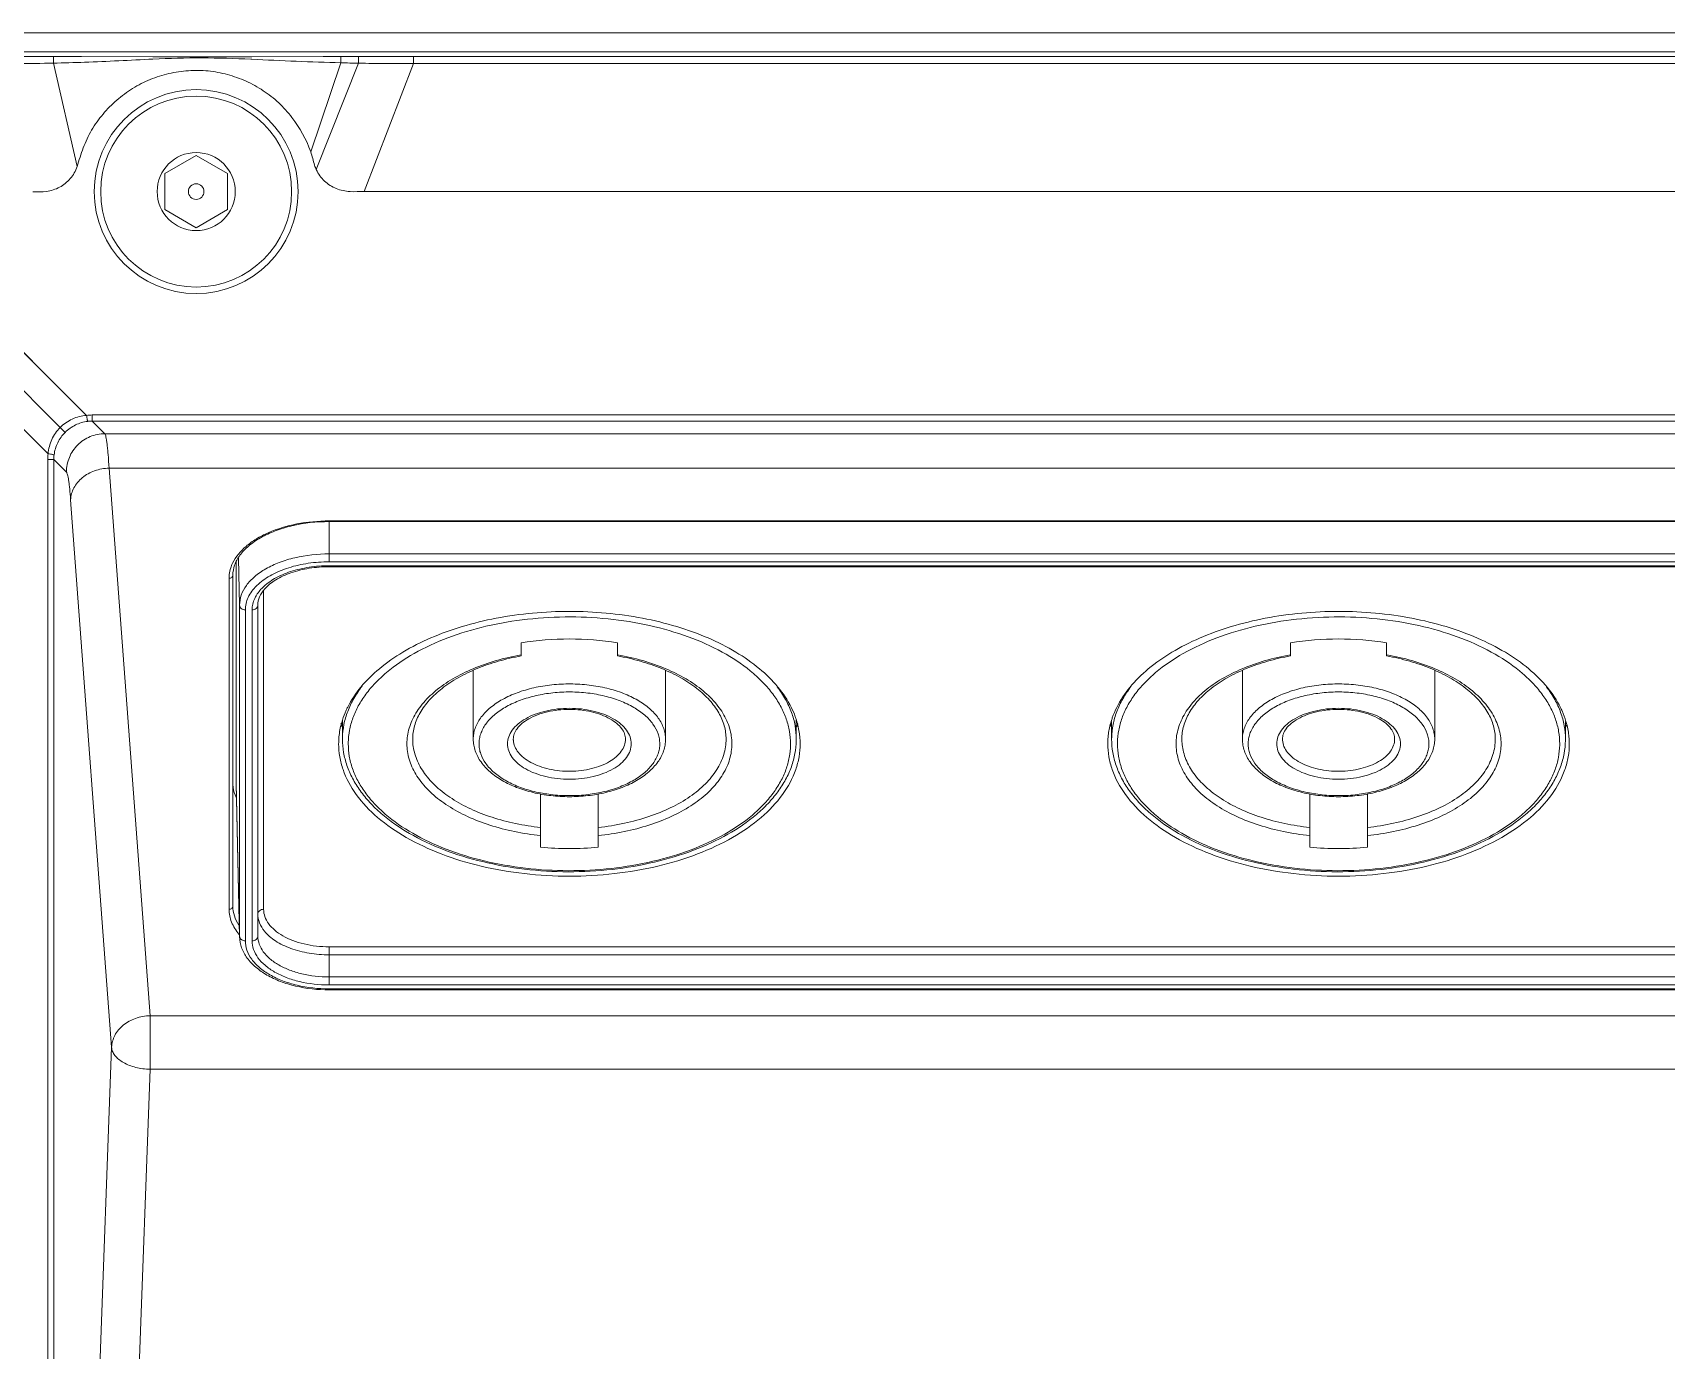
# Model space of a CAD drawing. Header units: millimetres. Extents: x 0 to 3564, y 0 to 2520.
# Drawn here: x 2468.8 to 2553.7, y 1157 to 1225.5 of the extents above; entities that cross this region are included whole.
import ezdxf

# ---------------------------------------------------------------- set-up
doc = ezdxf.new("R2010")
doc.units = ezdxf.units.MM
doc.layers.get('0').update_dxf_attribs({"lineweight": 13})

msp = doc.modelspace()

# ---------------------------------------------------------------- linework, layer by layer
for p, q in [((2632.417, 1225.519), (2455.936, 1225.519)), ((2455.936, 1224.519), (2632.417, 1224.519)), ((2467.34, 1224.276), (2469.849, 1224.275)), ((2469.849, 1224.275), (2471.302, 1224.273)), ((2475.017, 1224.266), (2471.302, 1224.273)), ((2471.302, 1224.273), (2475.017, 1224.266)), ((2483.869, 1224.273), (2480.16, 1224.266)), ((2480.16, 1224.266), (2483.869, 1224.273)), ((2483.869, 1224.273), (2484.78, 1224.274)), ((2484.78, 1224.274), (2485.709, 1224.275)), ((2488.572, 1224.276), (2485.709, 1224.275)), ((2488.572, 1223.914), (2488.572, 1224.276)), ((2488.572, 1224.276), (2599.781, 1224.276)), ((2469.84, 1223.937), (2471.074, 1218.554)), ((2480.155, 1224.14), (2480.114, 1224.141)), ((2484.79, 1223.954), (2483.224, 1219.328)), ((2485.716, 1223.933), (2483.515, 1218.399)), ((2488.572, 1223.914), (2485.997, 1217.26)), ((2488.572, 1223.914), (2599.781, 1223.914)), ((2477.267, 1219.132), (2475.643, 1218.194)), ((2478.891, 1218.194), (2477.267, 1219.132)), ((2475.643, 1216.319), (2475.643, 1218.194)), ((2478.891, 1218.194), (2478.891, 1216.319)), ((2459.943, 1217.249), (2469.543, 1207.649)), ((2602.356, 1217.26), (2485.997, 1217.26)), ((2475.643, 1216.319), (2477.267, 1215.382)), ((2477.267, 1215.382), (2478.891, 1216.319)), ((2470.452, 1204.74), (2464.349, 1210.844)), ((2469.543, 1207.649), (2471.567, 1205.626)), ((2469.543, 1207.649), (2471.567, 1205.626)), ((2469.567, 1203.626), (2467.544, 1205.65)), ((2469.567, 1203.627), (2467.544, 1205.65)), ((2471.862, 1205.328), (2471.862, 1205.644)), ((2471.862, 1205.644), (2616.491, 1205.644)), ((2472.517, 1204.673), (2471.862, 1205.328)), ((2616.491, 1205.328), (2471.862, 1205.328)), ((2472.517, 1204.673), (2615.836, 1204.673)), ((2469.549, 1110.707), (2469.549, 1203.331)), ((2469.865, 1203.331), (2469.549, 1203.331)), ((2469.865, 1110.707), (2469.865, 1203.331)), ((2470.52, 1202.676), (2469.865, 1203.331)), ((2474.866, 1174.414), (2472.735, 1202.879)), ((2615.617, 1202.879), (2472.735, 1202.879)), ((2472.869, 1172.775), (2470.738, 1201.24)), ((2484.176, 1198.012), (2484.176, 1200.136)), ((2484.176, 1200.136), (2604.176, 1200.136)), ((2484.176, 1200.1), (2604.176, 1200.1)), ((2479.354, 1186.499), (2479.354, 1198.043)), ((2479.524, 1195.757), (2479.472, 1198.199)), ((2484.176, 1198.425), (2604.176, 1198.425)), ((2484.176, 1198.012), (2604.176, 1198.012)), ((2478.976, 1197.153), (2478.976, 1179.946)), ((2479.176, 1197.317), (2479.176, 1180.11)), ((2484.176, 1197.755), (2484.176, 1197.809)), ((2604.176, 1197.809), (2484.176, 1197.809)), ((2604.176, 1197.755), (2484.176, 1197.755)), ((2480.776, 1179.946), (2480.776, 1196.491)), ((2479.524, 1178.549), (2479.524, 1195.757)), ((2479.824, 1178.308), (2479.824, 1195.515)), ((2480.176, 1195.515), (2480.176, 1178.308)), ((2480.476, 1195.761), (2480.476, 1178.554)), ((2494.176, 1193.12), (2494.176, 1193.807)), ((2499.176, 1193.12), (2499.176, 1193.807)), ((2534.176, 1193.12), (2534.176, 1193.807)), ((2539.176, 1193.12), (2539.176, 1193.807)), ((2494.176, 1193.18), (2494.163, 1193.177)), ((2494.176, 1193.18), (2494.164, 1193.177)), ((2499.189, 1193.177), (2499.176, 1193.18)), ((2499.19, 1193.177), (2499.176, 1193.18)), ((2534.176, 1193.18), (2534.163, 1193.177)), ((2534.176, 1193.18), (2534.164, 1193.177)), ((2539.19, 1193.177), (2539.176, 1193.18)), ((2539.189, 1193.177), (2539.176, 1193.18)), ((2491.676, 1192.363), (2491.676, 1188.796)), ((2501.676, 1192.363), (2501.676, 1188.796)), ((2531.676, 1192.363), (2531.676, 1188.796)), ((2541.676, 1192.363), (2541.676, 1188.796)), ((2484.876, 1189.783), (2484.876, 1188.796)), ((2508.476, 1189.783), (2508.476, 1188.796)), ((2524.876, 1189.714), (2524.876, 1188.796)), ((2548.476, 1189.714), (2548.476, 1188.796)), ((2485.177, 1188.61), (2485.177, 1188.55)), ((2525.177, 1188.61), (2525.177, 1188.55)), ((2508.176, 1188.489), (2508.176, 1188.55)), ((2548.176, 1188.489), (2548.176, 1188.55)), ((2479.524, 1178.549), (2479.354, 1186.499)), ((2479.354, 1186.499), (2479.355, 1186.466)), ((2479.524, 1178.517), (2479.355, 1186.466)), ((2495.176, 1183.169), (2495.176, 1185.95)), ((2498.176, 1183.169), (2498.176, 1185.95)), ((2535.176, 1183.169), (2535.176, 1185.95)), ((2538.176, 1183.169), (2538.176, 1185.95)), ((2479.524, 1178.517), (2479.524, 1178.549)), ((2484.176, 1177.996), (2484.176, 1176.014)), ((2604.176, 1177.996), (2484.176, 1177.996)), ((2604.176, 1177.578), (2484.176, 1177.578)), ((2484.176, 1176.431), (2604.176, 1176.431)), ((2484.176, 1176.014), (2604.176, 1176.014)), ((2484.176, 1175.757), (2484.176, 1175.811)), ((2604.176, 1175.811), (2484.176, 1175.811)), ((2604.176, 1175.757), (2484.176, 1175.757)), ((2474.866, 1171.628), (2474.866, 1174.414)), ((2474.866, 1174.414), (2613.487, 1174.414)), ((2470.663, 1112.66), (2472.869, 1172.775)), ((2472.66, 1111.512), (2474.866, 1171.628)), ((2613.487, 1171.628), (2474.866, 1171.628))]:
    msp.add_line(p, q)
msp.add_lwpolyline([(2459.942, 1217.249), (2463.189, 1214.004), (2466.408, 1210.784), (2469.543, 1207.649)])
for radius in [5.3, 4.965, 2.03, 0.406]:
    msp.add_circle((2477.267, 1217.257), radius)
for centre, radius, start, end in [((2477.539, 2415.274), 1191.011, 269.878663, 270.126097), ((2466.22, 1376.285), 152.391, 271.36146, 271.97241), ((2488.304, 1355.809), 131.902, 268.47328, 268.87591), ((2471.862, 1203.24), 2.404, 89.99248, 97.04918), ((2471.861, 1203.384), 1.945, 89.95792, 96.9476), ((2471.953, 1203.331), 2.404, 172.95067, 180.00752), ((2471.809, 1203.333), 1.945, 173.05226, 180.04208), ((2480.982, 1197.071), 2.019, 154.70745, 158.43802), ((2480.692, 1197.153), 1.715, 173.40881, 179.98458), ((2482.316, 1194.841), 2.709, 133.09697, 134.83949), ((2482.392, 1194.76), 2.821, 132.03764, 133.10143), ((2488.918, 1190.65), 4.247, 193.89315, 196.69306), ((2504.435, 1190.65), 4.247, 343.30694, 346.10684), ((2528.933, 1190.654), 4.262, 194.74232, 196.70016), ((2544.42, 1190.654), 4.262, 343.29984, 345.25768), ((2488.623, 1188.55), 3.946, 176.06279, 179.9962), ((2488.759, 1188.796), 3.883, 179.0439, 179.99997), ((2491.22, 1188.796), 2.694, 180.00843, 186.22091), ((2493.322, 1188.796), 1.646, 177.74409, 179.9996), ((2493.524, 1188.55), 1.547, 177.74409, 179.9996), ((2494.721, 1188.796), 0.961, 180.00202, 183.86525), ((2504.594, 1188.796), 3.883, 359.0439, 359.99997), ((2504.73, 1188.55), 3.946, 0.0038, 3.9372), ((2528.619, 1188.549), 3.943, 176.02651, 179.99585), ((2528.759, 1188.796), 3.883, 179.0439, 179.99997), ((2531.22, 1188.796), 2.694, 180.00843, 186.22091), ((2533.322, 1188.796), 1.646, 177.74409, 179.9996), ((2533.524, 1188.55), 1.547, 177.74409, 179.9996), ((2534.721, 1188.796), 0.961, 180.00202, 183.86525), ((2544.594, 1188.796), 3.883, 359.0439, 359.99997), ((2544.734, 1188.549), 3.943, 0.00415, 3.97348), ((2499.829, 1188.55), 1.547, 357.74409, 359.9996), ((2539.829, 1188.55), 1.547, 357.74409, 359.9996), ((2480.809, 1186.499), 1.632, 180.0017, 182.50099), ((2496.676, 1199.578), 16.477, 264.77674, 275.22326), ((2536.676, 1199.578), 16.477, 264.77674, 275.22326), ((2481.637, 1180.454), 2.802, 219.96606, 220.79691)]:
    msp.add_arc(centre, radius, start, end)
for points, knots in [([(2469.849, 1224.275), (2469.848, 1224.272), (2469.848, 1224.262), (2469.846, 1224.242), (2469.845, 1224.211), (2469.843, 1224.151), (2469.842, 1224.059), (2469.841, 1223.98), (2469.84, 1223.937)], [0, 0, 0, 0, 0.027699, 0.087499, 0.178513, 0.299767, 0.620621, 1, 1, 1, 1]), ([(2484.78, 1224.274), (2484.781, 1224.271), (2484.782, 1224.262), (2484.784, 1224.243), (2484.785, 1224.214), (2484.787, 1224.158), (2484.788, 1224.07), (2484.789, 1223.995), (2484.79, 1223.954)], [0, 0, 0, 0, 0.027774, 0.087228, 0.177624, 0.298128, 0.618035, 1, 1, 1, 1]), ([(2485.709, 1224.275), (2485.712, 1224.265), (2485.71, 1224.231), (2485.715, 1224.161), (2485.715, 1224.057), (2485.716, 1223.977), (2485.716, 1223.933)], [0, 0, 0, 0, 0.085647, 0.295941, 0.617316, 1, 1, 1, 1]), ([(2469.84, 1223.937), (2469.216, 1223.922), (2468.382, 1223.915), (2467.549, 1223.914), (2467.34, 1223.914)], [0, 0, 0, 0, 0.74966, 1, 1, 1, 1]), ([(2471.074, 1218.554), (2471.178, 1218.879), (2471.326, 1219.37), (2471.584, 1220.003), (2471.825, 1220.455), (2472.105, 1220.884), (2472.523, 1221.422), (2473.122, 1222.032), (2473.948, 1222.641), (2474.862, 1223.11), (2475.843, 1223.419), (2476.861, 1223.569), (2477.892, 1223.558), (2478.904, 1223.37), (2479.871, 1223.022), (2480.772, 1222.529), (2481.577, 1221.891), (2482.493, 1220.881), (2482.996, 1219.968), (2483.224, 1219.328)], [0, 0, 0, 0, 0.062642, 0.093923, 0.125188, 0.15644, 0.187669, 0.250062, 0.312475, 0.374964, 0.437555, 0.50023, 0.562925, 0.625577, 0.688148, 0.750622, 0.813021, 0.875412, 1, 1, 1, 1]), ([(2475.021, 1224.147), (2474.428, 1224.12), (2473.243, 1224.054), (2472.057, 1224.005), (2471.465, 1223.984)], [0, 0, 0, 0, 0.500486, 1, 1, 1, 1]), ([(2480.114, 1224.141), (2479.266, 1224.18), (2477.568, 1224.233), (2475.87, 1224.186), (2475.021, 1224.147)], [0, 0, 0, 0, 0.499933, 1, 1, 1, 1]), ([(2484.79, 1223.954), (2484.017, 1223.975), (2482.472, 1224.024), (2480.927, 1224.104), (2480.155, 1224.14)], [0, 0, 0, 0, 0.49964, 1, 1, 1, 1]), ([(2488.572, 1223.914), (2488.334, 1223.915), (2487.858, 1223.913), (2486.906, 1223.915), (2486.192, 1223.923), (2485.716, 1223.933)], [0, 0, 0, 0, 0.250003, 0.500006, 1, 1, 1, 1]), ([(2483.515, 1218.399), (2483.48, 1218.472), (2483.363, 1218.776), (2483.306, 1219.098), (2483.224, 1219.328)], [0, 0, 0, 0, 0.25016, 1, 1, 1, 1]), ([(2471.074, 1218.554), (2471.002, 1218.327), (2470.752, 1217.903), (2470.277, 1217.522), (2469.834, 1217.336), (2469.364, 1217.234), (2469.003, 1217.237), (2468.764, 1217.238)], [0, 0, 0, 0, 0.249416, 0.499098, 0.624397, 0.749799, 1, 1, 1, 1]), ([(2483.515, 1218.399), (2483.62, 1218.18), (2483.911, 1217.775), (2484.536, 1217.367), (2485.268, 1217.227), (2485.754, 1217.261), (2485.997, 1217.26)], [0, 0, 0, 0, 0.249761, 0.499541, 0.749554, 1, 1, 1, 1]), ([(2470.196, 1204.996), (2470.377, 1205.177), (2470.807, 1205.475), (2471.312, 1205.604), (2471.566, 1205.626)], [0, 0, 0, 0, 0.500063, 1, 1, 1, 1]), ([(2471.625, 1205.314), (2471.623, 1205.316), (2471.62, 1205.326), (2471.614, 1205.344), (2471.608, 1205.372), (2471.597, 1205.426), (2471.583, 1205.512), (2471.572, 1205.585), (2471.566, 1205.626)], [0, 0, 0, 0, 0.030791, 0.091718, 0.182181, 0.300642, 0.612023, 1, 1, 1, 1]), ([(2469.567, 1203.627), (2469.589, 1203.881), (2469.718, 1204.386), (2470.016, 1204.816), (2470.196, 1204.996)], [0, 0, 0, 0, 0.499913, 1, 1, 1, 1]), ([(2469.879, 1203.568), (2469.906, 1203.787), (2470.034, 1204.218), (2470.296, 1204.584), (2470.452, 1204.74)], [0, 0, 0, 0, 0.499619, 1, 1, 1, 1]), ([(2470.452, 1204.74), (2470.609, 1204.897), (2470.974, 1205.159), (2471.406, 1205.287), (2471.625, 1205.314)], [0, 0, 0, 0, 0.500361, 1, 1, 1, 1]), ([(2470.52, 1202.676), (2470.52, 1202.936), (2470.625, 1203.46), (2471.07, 1204.123), (2471.733, 1204.568), (2472.257, 1204.673), (2472.517, 1204.673)], [0, 0, 0, 0, 0.249939, 0.5, 0.750061, 1, 1, 1, 1]), ([(2472.735, 1202.879), (2472.721, 1203.118), (2472.698, 1203.456), (2472.661, 1203.877), (2472.634, 1204.127), (2472.607, 1204.331), (2472.58, 1204.489), (2472.552, 1204.598), (2472.531, 1204.656), (2472.517, 1204.673)], [0, 0, 0, 0, 0.397092, 0.560346, 0.699042, 0.812582, 0.900547, 0.962812, 1, 1, 1, 1]), ([(2469.879, 1203.568), (2469.877, 1203.57), (2469.867, 1203.573), (2469.849, 1203.579), (2469.821, 1203.585), (2469.767, 1203.596), (2469.681, 1203.61), (2469.608, 1203.621), (2469.567, 1203.627)], [0, 0, 0, 0, 0.030733, 0.091643, 0.182106, 0.300579, 0.612, 1, 1, 1, 1]), ([(2470.738, 1201.24), (2470.724, 1201.432), (2470.701, 1201.703), (2470.664, 1202.04), (2470.637, 1202.239), (2470.61, 1202.403), (2470.582, 1202.529), (2470.555, 1202.617), (2470.533, 1202.663), (2470.52, 1202.676)], [0, 0, 0, 0, 0.39537, 0.558052, 0.696404, 0.809869, 0.898103, 0.961136, 1, 1, 1, 1]), ([(2470.738, 1201.24), (2470.746, 1201.453), (2470.872, 1201.894), (2471.331, 1202.426), (2471.98, 1202.782), (2472.481, 1202.872), (2472.735, 1202.879)], [0, 0, 0, 0, 0.226507, 0.468869, 0.729201, 1, 1, 1, 1]), ([(2484.176, 1200.136), (2483.618, 1200.136), (2482.537, 1200.037), (2481.264, 1199.665), (2480.395, 1199.22), (2479.718, 1198.741), (2479.318, 1198.273), (2479.157, 1197.933)], [0, 0, 0, 0, 0.292809, 0.5654, 0.689256, 0.80305, 1, 1, 1, 1]), ([(2479.176, 1197.317), (2479.176, 1197.493), (2479.244, 1197.865), (2479.534, 1198.388), (2480.001, 1198.87), (2480.626, 1199.294), (2481.388, 1199.643), (2482.57, 1199.997), (2483.528, 1200.1), (2484.176, 1200.1)], [0, 0, 0, 0, 0.084935, 0.178231, 0.284546, 0.405673, 0.54067, 0.687103, 1, 1, 1, 1]), ([(2479.524, 1195.757), (2479.524, 1195.933), (2479.589, 1196.3), (2479.87, 1196.811), (2480.312, 1197.273), (2480.898, 1197.674), (2481.604, 1198.001), (2482.696, 1198.33), (2483.579, 1198.425), (2484.176, 1198.425)], [0, 0, 0, 0, 0.090387, 0.18731, 0.295224, 0.416024, 0.549374, 0.693333, 1, 1, 1, 1]), ([(2480.503, 1196.855), (2480.713, 1197.044), (2481.218, 1197.381), (2482.1, 1197.738), (2483.106, 1197.962), (2483.815, 1198.012), (2484.176, 1198.012)], [0, 0, 0, 0, 0.215502, 0.458953, 0.723774, 1, 1, 1, 1]), ([(2478.976, 1197.153), (2479.026, 1197.153), (2479.103, 1197.177), (2479.165, 1197.251), (2479.176, 1197.296), (2479.176, 1197.317)], [0, 0, 0, 0, 0.528813, 0.771816, 1, 1, 1, 1]), ([(2479.105, 1197.812), (2479.09, 1197.775), (2479.036, 1197.625), (2479.001, 1197.468), (2478.988, 1197.35)], [0, 0, 0, 0, 0.254727, 1, 1, 1, 1]), ([(2484.176, 1197.809), (2483.83, 1197.809), (2483.152, 1197.759), (2482.194, 1197.537), (2481.365, 1197.183), (2480.899, 1196.848), (2480.711, 1196.661)], [0, 0, 0, 0, 0.278475, 0.544436, 0.787181, 1, 1, 1, 1]), ([(2484.176, 1197.755), (2483.832, 1197.755), (2483.16, 1197.704), (2482.221, 1197.477), (2481.432, 1197.122), (2481.002, 1196.789), (2480.84, 1196.607)], [0, 0, 0, 0, 0.285889, 0.556359, 0.797736, 1, 1, 1, 1]), ([(2479.824, 1195.515), (2479.824, 1195.624), (2479.85, 1195.847), (2480.006, 1196.293), (2480.23, 1196.588), (2480.406, 1196.762)], [0, 0, 0, 0, 0.232492, 0.473171, 1, 1, 1, 1]), ([(2480.445, 1196.342), (2480.432, 1196.323), (2480.383, 1196.247), (2480.34, 1196.167), (2480.311, 1196.106)], [0, 0, 0, 0, 0.255242, 1, 1, 1, 1]), ([(2480.711, 1196.661), (2480.686, 1196.636), (2480.59, 1196.536), (2480.503, 1196.427), (2480.445, 1196.342)], [0, 0, 0, 0, 0.258553, 1, 1, 1, 1]), ([(2480.84, 1196.607), (2480.728, 1196.481), (2480.547, 1196.219), (2480.476, 1195.905), (2480.476, 1195.761)], [0, 0, 0, 0, 0.539428, 1, 1, 1, 1]), ([(2479.524, 1195.757), (2479.524, 1195.725), (2479.542, 1195.658), (2479.611, 1195.579), (2479.71, 1195.527), (2479.785, 1195.515), (2479.824, 1195.515)], [0, 0, 0, 0, 0.226741, 0.467964, 0.727828, 1, 1, 1, 1]), ([(2480.311, 1196.106), (2480.268, 1196.012), (2480.2, 1195.819), (2480.176, 1195.615), (2480.176, 1195.515)], [0, 0, 0, 0, 0.508581, 1, 1, 1, 1]), ([(2480.476, 1195.761), (2480.476, 1195.729), (2480.46, 1195.661), (2480.391, 1195.58), (2480.292, 1195.527), (2480.215, 1195.515), (2480.176, 1195.515)], [0, 0, 0, 0, 0.226677, 0.467664, 0.727546, 1, 1, 1, 1]), ([(2508.206, 1190.459), (2508.02, 1190.828), (2507.53, 1191.555), (2506.548, 1192.515), (2505.317, 1193.369), (2503.868, 1194.097), (2502.236, 1194.683), (2499.839, 1195.263), (2496.676, 1195.547), (2493.514, 1195.263), (2491.117, 1194.683), (2489.485, 1194.097), (2488.036, 1193.369), (2486.805, 1192.515), (2485.823, 1191.555), (2485.333, 1190.828), (2485.147, 1190.459)], [0, 0, 0, 0, 0.047381, 0.099325, 0.156294, 0.218185, 0.284466, 0.354289, 0.5, 0.645711, 0.715534, 0.781815, 0.843706, 0.900675, 0.952619, 1, 1, 1, 1]), ([(2525.138, 1190.44), (2525.322, 1190.811), (2525.81, 1191.54), (2526.79, 1192.503), (2528.021, 1193.36), (2529.472, 1194.091), (2531.106, 1194.68), (2533.507, 1195.262), (2536.676, 1195.548), (2539.846, 1195.262), (2542.247, 1194.68), (2543.881, 1194.091), (2545.332, 1193.36), (2546.563, 1192.503), (2547.543, 1191.54), (2548.031, 1190.811), (2548.215, 1190.44)], [0, 0, 0, 0, 0.04734, 0.099245, 0.156187, 0.218069, 0.28436, 0.354208, 0.5, 0.645792, 0.71564, 0.781931, 0.843813, 0.900755, 0.95266, 1, 1, 1, 1]), ([(2485.177, 1188.61), (2485.18, 1188.826), (2485.225, 1189.263), (2485.403, 1189.906), (2485.69, 1190.535), (2486.083, 1191.143), (2486.576, 1191.726), (2487.384, 1192.48), (2488.629, 1193.32), (2490.379, 1194.119), (2492.362, 1194.709), (2494.505, 1195.07), (2496.729, 1195.187), (2498.951, 1195.058), (2501.088, 1194.686), (2503.062, 1194.086), (2504.799, 1193.278), (2506.032, 1192.431), (2506.827, 1191.672), (2507.311, 1191.087), (2507.694, 1190.477), (2507.971, 1189.846), (2508.139, 1189.202), (2508.176, 1188.765), (2508.176, 1188.55)], [0, 0, 0, 0, 0.022434, 0.045343, 0.069097, 0.094018, 0.120337, 0.1482, 0.20871, 0.275441, 0.347416, 0.423137, 0.500783, 0.578383, 0.653967, 0.725726, 0.792181, 0.852387, 0.880101, 0.906281, 0.931082, 0.954741, 0.977589, 1, 1, 1, 1]), ([(2525.177, 1188.61), (2525.18, 1188.826), (2525.225, 1189.263), (2525.403, 1189.906), (2525.69, 1190.535), (2526.083, 1191.143), (2526.576, 1191.726), (2527.384, 1192.48), (2528.629, 1193.32), (2530.379, 1194.119), (2532.362, 1194.709), (2534.505, 1195.07), (2536.729, 1195.187), (2538.951, 1195.058), (2541.088, 1194.686), (2543.062, 1194.086), (2544.799, 1193.278), (2546.032, 1192.431), (2546.827, 1191.672), (2547.311, 1191.087), (2547.694, 1190.477), (2547.971, 1189.846), (2548.139, 1189.202), (2548.176, 1188.765), (2548.176, 1188.55)], [0, 0, 0, 0, 0.022434, 0.045343, 0.069097, 0.094018, 0.120337, 0.1482, 0.20871, 0.275441, 0.347416, 0.423137, 0.500783, 0.578383, 0.653967, 0.725726, 0.792181, 0.852387, 0.880101, 0.906281, 0.931082, 0.954741, 0.977589, 1, 1, 1, 1]), ([(2494.163, 1193.177), (2493.725, 1193.099), (2492.877, 1192.904), (2491.683, 1192.487), (2490.623, 1191.963), (2489.726, 1191.345), (2489.015, 1190.647), (2488.587, 1189.997), (2488.367, 1189.461), (2488.263, 1189.06), (2488.219, 1188.654), (2488.233, 1188.248), (2488.307, 1187.844), (2488.485, 1187.304), (2488.864, 1186.644), (2489.524, 1185.927), (2490.376, 1185.287), (2491.396, 1184.737), (2492.559, 1184.292), (2493.833, 1183.962), (2494.722, 1183.827), (2495.176, 1183.78)], [0, 0, 0, 0, 0.077538, 0.151143, 0.219796, 0.282849, 0.340177, 0.392334, 0.416927, 0.440819, 0.464304, 0.487705, 0.511349, 0.535546, 0.586563, 0.642476, 0.704045, 0.771301, 0.843717, 0.920357, 1, 1, 1, 1]), ([(2494.176, 1193.12), (2493.773, 1193.047), (2492.992, 1192.867), (2491.888, 1192.489), (2490.905, 1192.02), (2490.065, 1191.471), (2489.391, 1190.859), (2488.897, 1190.198), (2488.595, 1189.506), (2488.526, 1189.027), (2488.526, 1188.796)], [0, 0, 0, 0, 0.161106, 0.314115, 0.456902, 0.587898, 0.706369, 0.812772, 0.909264, 1, 1, 1, 1]), ([(2498.176, 1183.78), (2498.631, 1183.827), (2499.52, 1183.962), (2500.794, 1184.292), (2501.956, 1184.737), (2502.977, 1185.287), (2503.829, 1185.927), (2504.488, 1186.644), (2504.868, 1187.304), (2505.046, 1187.844), (2505.12, 1188.248), (2505.134, 1188.654), (2505.09, 1189.06), (2504.986, 1189.461), (2504.766, 1189.997), (2504.338, 1190.647), (2503.627, 1191.345), (2502.73, 1191.963), (2501.67, 1192.487), (2500.476, 1192.904), (2499.628, 1193.099), (2499.19, 1193.177)], [0, 0, 0, 0, 0.079642, 0.156282, 0.228698, 0.295954, 0.357523, 0.413436, 0.464454, 0.488651, 0.512295, 0.535696, 0.559181, 0.583073, 0.607666, 0.659823, 0.717149, 0.780203, 0.848856, 0.922461, 1, 1, 1, 1]), ([(2504.826, 1188.796), (2504.826, 1189.027), (2504.758, 1189.506), (2504.456, 1190.198), (2503.962, 1190.859), (2503.288, 1191.471), (2502.448, 1192.02), (2501.465, 1192.489), (2500.361, 1192.867), (2499.58, 1193.047), (2499.176, 1193.12)], [0, 0, 0, 0, 0.090736, 0.187228, 0.293631, 0.412102, 0.543098, 0.685885, 0.838894, 1, 1, 1, 1]), ([(2534.163, 1193.177), (2533.725, 1193.099), (2532.877, 1192.904), (2531.683, 1192.487), (2530.623, 1191.963), (2529.726, 1191.345), (2529.015, 1190.647), (2528.587, 1189.997), (2528.367, 1189.461), (2528.263, 1189.06), (2528.219, 1188.654), (2528.233, 1188.248), (2528.307, 1187.844), (2528.485, 1187.304), (2528.864, 1186.644), (2529.524, 1185.927), (2530.376, 1185.287), (2531.396, 1184.737), (2532.559, 1184.292), (2533.833, 1183.962), (2534.722, 1183.827), (2535.176, 1183.78)], [0, 0, 0, 0, 0.077538, 0.151143, 0.219796, 0.282849, 0.340177, 0.392334, 0.416927, 0.440819, 0.464304, 0.487705, 0.511349, 0.535546, 0.586563, 0.642476, 0.704045, 0.771301, 0.843717, 0.920357, 1, 1, 1, 1]), ([(2534.176, 1193.12), (2533.773, 1193.047), (2532.992, 1192.867), (2531.888, 1192.489), (2530.905, 1192.02), (2530.065, 1191.471), (2529.391, 1190.859), (2528.897, 1190.198), (2528.595, 1189.506), (2528.526, 1189.027), (2528.526, 1188.796)], [0, 0, 0, 0, 0.161106, 0.314115, 0.456902, 0.587898, 0.706369, 0.812772, 0.909264, 1, 1, 1, 1]), ([(2538.176, 1183.78), (2538.631, 1183.827), (2539.52, 1183.962), (2540.794, 1184.292), (2541.956, 1184.737), (2542.977, 1185.287), (2543.829, 1185.927), (2544.488, 1186.644), (2544.868, 1187.304), (2545.046, 1187.844), (2545.12, 1188.248), (2545.134, 1188.654), (2545.09, 1189.06), (2544.986, 1189.461), (2544.766, 1189.997), (2544.338, 1190.647), (2543.627, 1191.345), (2542.73, 1191.963), (2541.67, 1192.487), (2540.476, 1192.904), (2539.628, 1193.099), (2539.19, 1193.177)], [0, 0, 0, 0, 0.079642, 0.156282, 0.228698, 0.295954, 0.357523, 0.413436, 0.464454, 0.488651, 0.512295, 0.535696, 0.559181, 0.583073, 0.607666, 0.659823, 0.717149, 0.780203, 0.848856, 0.922461, 1, 1, 1, 1]), ([(2544.826, 1188.796), (2544.826, 1189.027), (2544.758, 1189.506), (2544.456, 1190.198), (2543.962, 1190.859), (2543.288, 1191.471), (2542.448, 1192.02), (2541.465, 1192.489), (2540.361, 1192.867), (2539.58, 1193.047), (2539.176, 1193.12)], [0, 0, 0, 0, 0.090736, 0.187228, 0.293631, 0.412102, 0.543098, 0.685885, 0.838894, 1, 1, 1, 1]), ([(2484.877, 1188.86), (2484.881, 1189.092), (2484.931, 1189.561), (2485.131, 1190.251), (2485.453, 1190.923), (2485.738, 1191.344), (2485.897, 1191.549)], [0, 0, 0, 0, 0.237694, 0.480865, 0.733763, 1, 1, 1, 1]), ([(2491.678, 1188.86), (2491.681, 1188.954), (2491.705, 1189.143), (2491.818, 1189.521), (2492.089, 1189.981), (2492.576, 1190.468), (2493.214, 1190.889), (2493.977, 1191.231), (2494.839, 1191.482), (2495.769, 1191.634), (2496.733, 1191.681), (2497.694, 1191.622), (2498.618, 1191.458), (2499.47, 1191.196), (2500.22, 1190.844), (2500.841, 1190.415), (2501.31, 1189.921), (2501.562, 1189.457), (2501.66, 1189.078), (2501.676, 1188.889), (2501.676, 1188.796)], [0, 0, 0, 0, 0.022449, 0.045434, 0.094238, 0.148645, 0.209453, 0.276417, 0.348539, 0.424315, 0.501934, 0.579438, 0.65488, 0.726473, 0.792763, 0.852825, 0.906518, 0.954783, 0.977613, 1, 1, 1, 1]), ([(2491.978, 1188.611), (2491.981, 1188.699), (2492.004, 1188.876), (2492.11, 1189.231), (2492.364, 1189.664), (2492.822, 1190.122), (2493.421, 1190.518), (2494.139, 1190.839), (2494.95, 1191.075), (2495.824, 1191.218), (2496.729, 1191.262), (2497.633, 1191.206), (2498.501, 1191.052), (2499.302, 1190.806), (2500.008, 1190.475), (2500.591, 1190.072), (2501.032, 1189.608), (2501.269, 1189.171), (2501.361, 1188.815), (2501.376, 1188.637), (2501.376, 1188.55)], [0, 0, 0, 0, 0.022449, 0.045434, 0.094238, 0.148644, 0.209452, 0.276416, 0.348538, 0.424316, 0.501934, 0.579438, 0.65488, 0.726473, 0.792763, 0.852823, 0.906517, 0.954782, 0.977612, 1, 1, 1, 1]), ([(2507.486, 1191.51), (2507.644, 1191.303), (2507.926, 1190.878), (2508.242, 1190.198), (2508.433, 1189.501), (2508.476, 1189.029), (2508.476, 1188.796)], [0, 0, 0, 0, 0.265992, 0.518715, 0.761919, 1, 1, 1, 1]), ([(2524.877, 1188.86), (2524.881, 1189.09), (2524.93, 1189.555), (2525.127, 1190.239), (2525.444, 1190.907), (2525.724, 1191.324), (2525.881, 1191.528)], [0, 0, 0, 0, 0.237867, 0.481132, 0.733985, 1, 1, 1, 1]), ([(2531.678, 1188.86), (2531.681, 1188.954), (2531.705, 1189.143), (2531.818, 1189.521), (2532.089, 1189.981), (2532.576, 1190.468), (2533.214, 1190.889), (2533.977, 1191.231), (2534.839, 1191.482), (2535.769, 1191.634), (2536.733, 1191.681), (2537.694, 1191.622), (2538.618, 1191.458), (2539.47, 1191.196), (2540.22, 1190.844), (2540.841, 1190.415), (2541.31, 1189.921), (2541.562, 1189.457), (2541.66, 1189.078), (2541.676, 1188.889), (2541.676, 1188.796)], [0, 0, 0, 0, 0.022449, 0.045434, 0.094238, 0.148645, 0.209453, 0.276417, 0.348539, 0.424315, 0.501934, 0.579438, 0.65488, 0.726473, 0.792763, 0.852825, 0.906518, 0.954783, 0.977613, 1, 1, 1, 1]), ([(2531.978, 1188.611), (2531.981, 1188.699), (2532.004, 1188.876), (2532.11, 1189.231), (2532.364, 1189.664), (2532.822, 1190.122), (2533.421, 1190.518), (2534.139, 1190.839), (2534.95, 1191.075), (2535.824, 1191.218), (2536.729, 1191.262), (2537.633, 1191.206), (2538.501, 1191.052), (2539.302, 1190.806), (2540.008, 1190.475), (2540.591, 1190.072), (2541.032, 1189.608), (2541.269, 1189.171), (2541.361, 1188.815), (2541.376, 1188.637), (2541.376, 1188.55)], [0, 0, 0, 0, 0.022449, 0.045434, 0.094238, 0.148644, 0.209452, 0.276416, 0.348538, 0.424316, 0.501934, 0.579438, 0.65488, 0.726473, 0.792763, 0.852823, 0.906517, 0.954782, 0.977612, 1, 1, 1, 1]), ([(2547.487, 1191.509), (2547.645, 1191.302), (2547.927, 1190.877), (2548.242, 1190.197), (2548.434, 1189.501), (2548.476, 1189.029), (2548.476, 1188.796)], [0, 0, 0, 0, 0.265975, 0.518696, 0.761906, 1, 1, 1, 1]), ([(2485.147, 1190.459), (2485.119, 1190.403), (2485.014, 1190.184), (2484.926, 1189.956), (2484.871, 1189.783)], [0, 0, 0, 0, 0.254053, 1, 1, 1, 1]), ([(2499.893, 1188.55), (2499.893, 1188.672), (2499.848, 1188.925), (2499.654, 1189.279), (2499.348, 1189.598), (2498.943, 1189.875), (2498.455, 1190.101), (2497.9, 1190.269), (2497.3, 1190.372), (2496.677, 1190.406), (2496.053, 1190.372), (2495.453, 1190.269), (2494.898, 1190.101), (2494.41, 1189.875), (2494.005, 1189.599), (2493.699, 1189.279), (2493.505, 1188.925), (2493.46, 1188.672), (2493.46, 1188.55)], [0, 0, 0, 0, 0.045173, 0.093605, 0.147537, 0.207905, 0.274544, 0.346493, 0.422253, 0.499999, 0.577744, 0.653504, 0.725452, 0.792091, 0.85246, 0.906392, 0.954827, 1, 1, 1, 1]), ([(2499.593, 1188.796), (2499.593, 1188.886), (2499.557, 1189.08), (2499.399, 1189.36), (2499.136, 1189.628), (2498.775, 1189.87), (2498.329, 1190.072), (2497.816, 1190.225), (2497.258, 1190.319), (2496.677, 1190.351), (2496.095, 1190.319), (2495.537, 1190.225), (2495.024, 1190.072), (2494.578, 1189.87), (2494.217, 1189.628), (2493.954, 1189.36), (2493.796, 1189.08), (2493.76, 1188.886), (2493.76, 1188.796)], [0, 0, 0, 0, 0.037818, 0.081269, 0.133099, 0.193918, 0.262775, 0.338092, 0.417894, 0.499992, 0.582092, 0.661896, 0.737215, 0.806075, 0.866898, 0.918728, 0.962183, 1, 1, 1, 1]), ([(2508.482, 1189.783), (2508.464, 1189.841), (2508.386, 1190.071), (2508.288, 1190.295), (2508.206, 1190.459)], [0, 0, 0, 0, 0.246385, 1, 1, 1, 1]), ([(2524.85, 1189.717), (2524.869, 1189.778), (2524.949, 1190.025), (2525.051, 1190.265), (2525.138, 1190.44)], [0, 0, 0, 0, 0.246253, 1, 1, 1, 1]), ([(2539.893, 1188.55), (2539.893, 1188.672), (2539.848, 1188.925), (2539.654, 1189.279), (2539.348, 1189.598), (2538.943, 1189.875), (2538.455, 1190.101), (2537.9, 1190.269), (2537.3, 1190.372), (2536.677, 1190.406), (2536.053, 1190.372), (2535.453, 1190.269), (2534.898, 1190.101), (2534.41, 1189.875), (2534.005, 1189.599), (2533.699, 1189.279), (2533.505, 1188.925), (2533.46, 1188.672), (2533.46, 1188.55)], [0, 0, 0, 0, 0.045173, 0.093605, 0.147537, 0.207905, 0.274544, 0.346493, 0.422253, 0.499999, 0.577744, 0.653504, 0.725452, 0.792091, 0.85246, 0.906392, 0.954827, 1, 1, 1, 1]), ([(2539.593, 1188.796), (2539.593, 1188.886), (2539.557, 1189.08), (2539.399, 1189.36), (2539.136, 1189.628), (2538.775, 1189.87), (2538.329, 1190.072), (2537.816, 1190.225), (2537.258, 1190.319), (2536.677, 1190.351), (2536.095, 1190.319), (2535.537, 1190.225), (2535.024, 1190.072), (2534.578, 1189.87), (2534.217, 1189.628), (2533.954, 1189.36), (2533.796, 1189.08), (2533.76, 1188.886), (2533.76, 1188.796)], [0, 0, 0, 0, 0.037818, 0.081269, 0.133099, 0.193918, 0.262775, 0.338092, 0.417894, 0.499992, 0.582092, 0.661896, 0.737215, 0.806075, 0.866898, 0.918728, 0.962183, 1, 1, 1, 1]), ([(2548.215, 1190.44), (2548.245, 1190.381), (2548.356, 1190.146), (2548.447, 1189.902), (2548.503, 1189.717)], [0, 0, 0, 0, 0.254251, 1, 1, 1, 1]), ([(2484.871, 1189.783), (2484.846, 1189.704), (2484.756, 1189.39), (2484.703, 1189.064), (2484.686, 1188.82)], [0, 0, 0, 0, 0.253401, 1, 1, 1, 1]), ([(2508.667, 1188.82), (2508.662, 1188.901), (2508.629, 1189.227), (2508.557, 1189.549), (2508.482, 1189.783)], [0, 0, 0, 0, 0.247576, 1, 1, 1, 1]), ([(2524.686, 1188.823), (2524.691, 1188.898), (2524.721, 1189.2), (2524.785, 1189.498), (2524.85, 1189.717)], [0, 0, 0, 0, 0.247778, 1, 1, 1, 1]), ([(2548.503, 1189.717), (2548.525, 1189.644), (2548.604, 1189.351), (2548.651, 1189.049), (2548.667, 1188.823)], [0, 0, 0, 0, 0.253065, 1, 1, 1, 1]), ([(2508.476, 1188.727), (2508.472, 1188.496), (2508.424, 1188.03), (2508.235, 1187.344), (2507.933, 1186.677), (2507.522, 1186.036), (2507.008, 1185.427), (2506.174, 1184.643), (2504.894, 1183.775), (2503.101, 1182.953), (2501.075, 1182.347), (2498.888, 1181.977), (2496.62, 1181.857), (2494.355, 1181.99), (2492.174, 1182.371), (2490.158, 1182.988), (2488.378, 1183.82), (2487.112, 1184.696), (2486.29, 1185.485), (2485.786, 1186.098), (2485.385, 1186.742), (2485.094, 1187.411), (2484.916, 1188.098), (2484.876, 1188.565), (2484.876, 1188.796)], [0, 0, 0, 0, 0.023273, 0.046932, 0.07132, 0.096713, 0.12334, 0.151356, 0.211774, 0.278018, 0.349249, 0.424074, 0.500756, 0.577389, 0.652076, 0.72309, 0.789061, 0.849183, 0.877057, 0.903554, 0.928838, 0.95314, 0.976746, 1, 1, 1, 1]), ([(2501.676, 1188.796), (2501.676, 1188.692), (2501.659, 1188.483), (2501.553, 1188.07), (2501.288, 1187.572), (2500.799, 1187.053), (2500.165, 1186.612), (2499.408, 1186.257), (2498.554, 1185.996), (2497.632, 1185.836), (2496.676, 1185.782), (2495.721, 1185.836), (2494.799, 1185.996), (2493.945, 1186.257), (2493.188, 1186.612), (2492.554, 1187.053), (2492.065, 1187.572), (2491.8, 1188.07), (2491.694, 1188.483), (2491.676, 1188.692), (2491.676, 1188.796)], [0, 0, 0, 0, 0.024366, 0.048961, 0.09994, 0.15495, 0.215113, 0.28062, 0.350832, 0.424506, 0.500005, 0.575503, 0.649176, 0.719387, 0.784892, 0.845054, 0.900061, 0.95104, 0.975634, 1, 1, 1, 1]), ([(2493.762, 1188.731), (2493.769, 1188.621), (2493.825, 1188.394), (2494.018, 1188.082), (2494.307, 1187.802), (2494.682, 1187.561), (2495.129, 1187.365), (2495.632, 1187.222), (2496.173, 1187.137), (2496.733, 1187.113), (2497.29, 1187.149), (2497.825, 1187.247), (2498.318, 1187.4), (2498.752, 1187.605), (2499.111, 1187.855), (2499.382, 1188.142), (2499.553, 1188.459), (2499.593, 1188.687), (2499.593, 1188.796)], [0, 0, 0, 0, 0.045402, 0.094515, 0.14929, 0.210442, 0.277667, 0.349944, 0.425765, 0.503329, 0.580697, 0.655948, 0.727324, 0.793399, 0.853273, 0.906823, 0.954999, 1, 1, 1, 1]), ([(2498.176, 1184.201), (2498.632, 1184.25), (2499.521, 1184.39), (2500.79, 1184.733), (2501.94, 1185.196), (2502.936, 1185.765), (2503.75, 1186.427), (2504.359, 1187.165), (2504.68, 1187.84), (2504.806, 1188.388), (2504.826, 1188.66), (2504.826, 1188.796)], [0, 0, 0, 0, 0.157276, 0.308135, 0.45003, 0.581053, 0.700269, 0.808073, 0.906568, 0.953645, 1, 1, 1, 1]), ([(2548.476, 1188.727), (2548.472, 1188.496), (2548.424, 1188.03), (2548.235, 1187.344), (2547.933, 1186.677), (2547.522, 1186.036), (2547.008, 1185.427), (2546.174, 1184.643), (2544.894, 1183.775), (2543.101, 1182.953), (2541.075, 1182.347), (2538.888, 1181.977), (2536.62, 1181.857), (2534.355, 1181.99), (2532.174, 1182.371), (2530.158, 1182.988), (2528.378, 1183.82), (2527.112, 1184.696), (2526.29, 1185.485), (2525.786, 1186.098), (2525.385, 1186.742), (2525.094, 1187.411), (2524.916, 1188.098), (2524.876, 1188.565), (2524.876, 1188.796)], [0, 0, 0, 0, 0.023273, 0.046932, 0.07132, 0.096713, 0.12334, 0.151356, 0.211774, 0.278018, 0.349249, 0.424074, 0.500756, 0.577389, 0.652076, 0.72309, 0.789061, 0.849183, 0.877057, 0.903554, 0.928838, 0.95314, 0.976746, 1, 1, 1, 1]), ([(2541.676, 1188.796), (2541.676, 1188.692), (2541.659, 1188.483), (2541.553, 1188.07), (2541.288, 1187.572), (2540.799, 1187.053), (2540.165, 1186.612), (2539.408, 1186.257), (2538.554, 1185.996), (2537.632, 1185.836), (2536.676, 1185.782), (2535.721, 1185.836), (2534.799, 1185.996), (2533.945, 1186.257), (2533.188, 1186.612), (2532.554, 1187.053), (2532.065, 1187.572), (2531.8, 1188.07), (2531.694, 1188.483), (2531.676, 1188.692), (2531.676, 1188.796)], [0, 0, 0, 0, 0.024366, 0.048961, 0.09994, 0.15495, 0.215113, 0.28062, 0.350832, 0.424506, 0.500005, 0.575503, 0.649176, 0.719387, 0.784892, 0.845054, 0.900061, 0.95104, 0.975634, 1, 1, 1, 1]), ([(2533.762, 1188.731), (2533.769, 1188.621), (2533.825, 1188.394), (2534.018, 1188.082), (2534.307, 1187.802), (2534.682, 1187.561), (2535.129, 1187.365), (2535.632, 1187.222), (2536.173, 1187.137), (2536.733, 1187.113), (2537.29, 1187.149), (2537.825, 1187.247), (2538.318, 1187.4), (2538.752, 1187.605), (2539.111, 1187.855), (2539.382, 1188.142), (2539.553, 1188.459), (2539.593, 1188.687), (2539.593, 1188.796)], [0, 0, 0, 0, 0.045402, 0.094515, 0.14929, 0.210442, 0.277667, 0.349944, 0.425765, 0.503329, 0.580697, 0.655948, 0.727324, 0.793399, 0.853273, 0.906823, 0.954999, 1, 1, 1, 1]), ([(2538.176, 1184.201), (2538.632, 1184.25), (2539.521, 1184.39), (2540.79, 1184.733), (2541.94, 1185.196), (2542.936, 1185.765), (2543.75, 1186.427), (2544.359, 1187.165), (2544.68, 1187.84), (2544.806, 1188.388), (2544.826, 1188.66), (2544.826, 1188.796)], [0, 0, 0, 0, 0.157276, 0.308135, 0.45003, 0.581053, 0.700269, 0.808073, 0.906568, 0.953645, 1, 1, 1, 1]), ([(2508.676, 1188.55), (2508.676, 1188.324), (2508.637, 1187.867), (2508.398, 1186.952), (2507.785, 1185.829), (2506.643, 1184.638), (2505.133, 1183.605), (2503.31, 1182.762), (2501.242, 1182.137), (2499.003, 1181.753), (2496.676, 1181.623), (2494.35, 1181.753), (2492.111, 1182.137), (2490.043, 1182.762), (2488.22, 1183.605), (2486.71, 1184.638), (2485.568, 1185.829), (2484.955, 1186.952), (2484.716, 1187.867), (2484.676, 1188.324), (2484.676, 1188.55)], [0, 0, 0, 0, 0.022437, 0.04532, 0.093733, 0.147648, 0.207998, 0.274616, 0.346541, 0.422278, 0.5, 0.577722, 0.653459, 0.725384, 0.792002, 0.852352, 0.906267, 0.95468, 0.977563, 1, 1, 1, 1]), ([(2508.176, 1188.489), (2508.173, 1188.273), (2508.128, 1187.837), (2507.95, 1187.193), (2507.663, 1186.564), (2507.27, 1185.956), (2506.777, 1185.374), (2505.969, 1184.619), (2504.724, 1183.779), (2502.974, 1182.981), (2500.991, 1182.391), (2498.848, 1182.03), (2496.624, 1181.912), (2494.402, 1182.042), (2492.265, 1182.413), (2490.291, 1183.014), (2488.554, 1183.822), (2487.321, 1184.668), (2486.526, 1185.427), (2486.042, 1186.012), (2485.659, 1186.623), (2485.382, 1187.253), (2485.214, 1187.898), (2485.177, 1188.334), (2485.177, 1188.55)], [0, 0, 0, 0, 0.022434, 0.045343, 0.069097, 0.094018, 0.120337, 0.1482, 0.20871, 0.275441, 0.347416, 0.423137, 0.500783, 0.578383, 0.653967, 0.725726, 0.792181, 0.852387, 0.880101, 0.906281, 0.931082, 0.954741, 0.977589, 1, 1, 1, 1]), ([(2488.542, 1188.504), (2488.571, 1188.243), (2488.711, 1187.708), (2489.138, 1186.963), (2489.769, 1186.275), (2490.583, 1185.659), (2491.559, 1185.13), (2492.671, 1184.7), (2493.89, 1184.38), (2494.741, 1184.248), (2495.176, 1184.201)], [0, 0, 0, 0, 0.093297, 0.192986, 0.302176, 0.422354, 0.553599, 0.694909, 0.844491, 1, 1, 1, 1]), ([(2501.375, 1188.489), (2501.372, 1188.401), (2501.349, 1188.223), (2501.243, 1187.868), (2500.989, 1187.435), (2500.531, 1186.977), (2499.932, 1186.582), (2499.214, 1186.261), (2498.403, 1186.024), (2497.529, 1185.882), (2496.624, 1185.837), (2495.72, 1185.893), (2494.852, 1186.047), (2494.051, 1186.294), (2493.345, 1186.624), (2492.762, 1187.028), (2492.321, 1187.492), (2492.084, 1187.928), (2491.992, 1188.284), (2491.976, 1188.462), (2491.976, 1188.55)], [0, 0, 0, 0, 0.022449, 0.045434, 0.094238, 0.148644, 0.209452, 0.276416, 0.348538, 0.424316, 0.501934, 0.579438, 0.65488, 0.726473, 0.792763, 0.852823, 0.906517, 0.954782, 0.977612, 1, 1, 1, 1]), ([(2493.46, 1188.55), (2493.46, 1188.428), (2493.505, 1188.174), (2493.699, 1187.821), (2494.005, 1187.501), (2494.41, 1187.224), (2494.898, 1186.998), (2495.453, 1186.831), (2496.053, 1186.728), (2496.676, 1186.693), (2497.3, 1186.728), (2497.9, 1186.831), (2498.455, 1186.998), (2498.943, 1187.224), (2499.348, 1187.501), (2499.654, 1187.821), (2499.848, 1188.174), (2499.893, 1188.428), (2499.893, 1188.55)], [0, 0, 0, 0, 0.045173, 0.093605, 0.147537, 0.207905, 0.274544, 0.346493, 0.422253, 0.499999, 0.577744, 0.653504, 0.725452, 0.792091, 0.85246, 0.906392, 0.954827, 1, 1, 1, 1]), ([(2524.676, 1188.55), (2524.676, 1188.324), (2524.716, 1187.868), (2524.955, 1186.952), (2525.568, 1185.829), (2526.71, 1184.638), (2528.22, 1183.605), (2530.043, 1182.762), (2532.111, 1182.137), (2534.35, 1181.753), (2536.676, 1181.623), (2539.003, 1181.753), (2541.242, 1182.137), (2543.31, 1182.762), (2545.133, 1183.605), (2546.643, 1184.638), (2547.785, 1185.829), (2548.398, 1186.952), (2548.637, 1187.868), (2548.676, 1188.324), (2548.676, 1188.55)], [0, 0, 0, 0, 0.022432, 0.045318, 0.093733, 0.147648, 0.207997, 0.274616, 0.346541, 0.422278, 0.5, 0.577722, 0.653459, 0.725384, 0.792003, 0.852352, 0.906267, 0.954682, 0.977568, 1, 1, 1, 1]), ([(2548.176, 1188.489), (2548.173, 1188.273), (2548.128, 1187.837), (2547.95, 1187.193), (2547.663, 1186.564), (2547.27, 1185.956), (2546.777, 1185.374), (2545.969, 1184.619), (2544.724, 1183.779), (2542.974, 1182.981), (2540.991, 1182.391), (2538.848, 1182.03), (2536.624, 1181.912), (2534.402, 1182.042), (2532.265, 1182.413), (2530.291, 1183.014), (2528.554, 1183.822), (2527.321, 1184.668), (2526.526, 1185.427), (2526.042, 1186.012), (2525.659, 1186.623), (2525.382, 1187.253), (2525.214, 1187.898), (2525.177, 1188.334), (2525.177, 1188.55)], [0, 0, 0, 0, 0.022434, 0.045343, 0.069097, 0.094018, 0.120337, 0.1482, 0.20871, 0.275441, 0.347416, 0.423137, 0.500783, 0.578383, 0.653967, 0.725726, 0.792181, 0.852387, 0.880101, 0.906281, 0.931082, 0.954741, 0.977589, 1, 1, 1, 1]), ([(2528.542, 1188.504), (2528.571, 1188.243), (2528.711, 1187.708), (2529.138, 1186.963), (2529.769, 1186.275), (2530.583, 1185.659), (2531.559, 1185.13), (2532.671, 1184.7), (2533.89, 1184.38), (2534.741, 1184.248), (2535.176, 1184.201)], [0, 0, 0, 0, 0.093297, 0.192986, 0.302176, 0.422354, 0.553599, 0.694909, 0.844491, 1, 1, 1, 1]), ([(2541.375, 1188.489), (2541.372, 1188.401), (2541.349, 1188.223), (2541.243, 1187.868), (2540.989, 1187.435), (2540.531, 1186.977), (2539.932, 1186.582), (2539.214, 1186.261), (2538.403, 1186.024), (2537.529, 1185.882), (2536.624, 1185.837), (2535.72, 1185.893), (2534.852, 1186.047), (2534.051, 1186.294), (2533.345, 1186.624), (2532.762, 1187.028), (2532.321, 1187.492), (2532.084, 1187.928), (2531.992, 1188.284), (2531.976, 1188.462), (2531.976, 1188.55)], [0, 0, 0, 0, 0.022449, 0.045434, 0.094238, 0.148644, 0.209452, 0.276416, 0.348538, 0.424316, 0.501934, 0.579438, 0.65488, 0.726473, 0.792763, 0.852823, 0.906517, 0.954782, 0.977612, 1, 1, 1, 1]), ([(2533.46, 1188.55), (2533.46, 1188.428), (2533.505, 1188.174), (2533.699, 1187.821), (2534.005, 1187.501), (2534.41, 1187.224), (2534.898, 1186.998), (2535.453, 1186.831), (2536.053, 1186.728), (2536.676, 1186.693), (2537.3, 1186.728), (2537.9, 1186.831), (2538.455, 1186.998), (2538.943, 1187.224), (2539.348, 1187.501), (2539.654, 1187.821), (2539.848, 1188.174), (2539.893, 1188.428), (2539.893, 1188.55)], [0, 0, 0, 0, 0.045173, 0.093605, 0.147537, 0.207905, 0.274544, 0.346493, 0.422253, 0.499999, 0.577744, 0.653504, 0.725452, 0.792091, 0.85246, 0.906392, 0.954827, 1, 1, 1, 1]), ([(2479.363, 1185.723), (2479.335, 1185.78), (2479.238, 1186.004), (2479.186, 1186.247), (2479.178, 1186.428)], [0, 0, 0, 0, 0.258281, 1, 1, 1, 1]), ([(2478.976, 1179.946), (2479.026, 1179.946), (2479.103, 1179.97), (2479.165, 1180.044), (2479.176, 1180.088), (2479.176, 1180.11)], [0, 0, 0, 0, 0.528813, 0.771816, 1, 1, 1, 1]), ([(2479.176, 1180.11), (2479.176, 1179.941), (2479.232, 1179.591), (2479.386, 1179.274), (2479.482, 1179.123)], [0, 0, 0, 0, 0.485639, 1, 1, 1, 1]), ([(2478.976, 1179.946), (2478.976, 1179.721), (2479.074, 1179.247), (2479.332, 1178.842), (2479.49, 1178.654)], [0, 0, 0, 0, 0.478115, 1, 1, 1, 1]), ([(2480.776, 1179.946), (2480.738, 1179.946), (2480.661, 1179.934), (2480.562, 1179.881), (2480.493, 1179.8), (2480.476, 1179.733), (2480.476, 1179.7)], [0, 0, 0, 0, 0.272454, 0.532336, 0.773323, 1, 1, 1, 1]), ([(2480.817, 1178.811), (2480.712, 1178.942), (2480.541, 1179.222), (2480.476, 1179.546), (2480.476, 1179.7)], [0, 0, 0, 0, 0.520678, 1, 1, 1, 1]), ([(2484.176, 1177.996), (2483.74, 1177.996), (2483.094, 1178.065), (2482.297, 1178.306), (2481.781, 1178.545), (2481.353, 1178.838), (2481.029, 1179.175), (2480.824, 1179.549), (2480.776, 1179.817), (2480.776, 1179.946)], [0, 0, 0, 0, 0.306676, 0.450621, 0.58398, 0.704782, 0.812686, 0.909635, 1, 1, 1, 1]), ([(2479.524, 1178.549), (2479.524, 1178.517), (2479.542, 1178.451), (2479.587, 1178.4), (2479.613, 1178.378)], [0, 0, 0, 0, 0.484527, 1, 1, 1, 1]), ([(2484.176, 1175.757), (2483.592, 1175.757), (2482.727, 1175.851), (2481.655, 1176.176), (2480.953, 1176.502), (2480.363, 1176.907), (2479.905, 1177.385), (2479.605, 1177.928), (2479.528, 1178.324), (2479.524, 1178.517)], [0, 0, 0, 0, 0.297039, 0.437241, 0.568261, 0.688831, 0.799327, 0.901847, 1, 1, 1, 1]), ([(2479.613, 1178.378), (2479.62, 1178.373), (2479.65, 1178.351), (2479.684, 1178.335), (2479.71, 1178.326)], [0, 0, 0, 0, 0.244065, 1, 1, 1, 1]), ([(2480.476, 1178.554), (2480.476, 1178.521), (2480.46, 1178.454), (2480.391, 1178.373), (2480.292, 1178.32), (2480.215, 1178.308), (2480.176, 1178.308)], [0, 0, 0, 0, 0.226677, 0.467664, 0.727546, 1, 1, 1, 1]), ([(2480.476, 1178.554), (2480.476, 1178.414), (2480.529, 1178.121), (2480.751, 1177.715), (2481.104, 1177.347), (2481.569, 1177.029), (2482.131, 1176.769), (2482.999, 1176.507), (2483.701, 1176.431), (2484.176, 1176.431)], [0, 0, 0, 0, 0.090368, 0.187317, 0.295219, 0.41602, 0.549377, 0.693318, 1, 1, 1, 1]), ([(2484.176, 1177.578), (2483.829, 1177.578), (2483.151, 1177.632), (2482.203, 1177.872), (2481.404, 1178.252), (2480.976, 1178.613), (2480.817, 1178.811)], [0, 0, 0, 0, 0.283402, 0.551782, 0.792853, 1, 1, 1, 1]), ([(2484.176, 1175.811), (2483.618, 1175.811), (2482.791, 1175.9), (2481.77, 1176.208), (2481.109, 1176.514), (2480.561, 1176.889), (2480.147, 1177.321), (2479.885, 1177.799), (2479.824, 1178.143), (2479.824, 1178.308)], [0, 0, 0, 0, 0.306676, 0.450621, 0.58398, 0.704782, 0.812686, 0.909635, 1, 1, 1, 1]), ([(2480.176, 1178.308), (2480.176, 1178.156), (2480.233, 1177.841), (2480.474, 1177.401), (2480.854, 1177.004), (2481.358, 1176.659), (2481.965, 1176.379), (2482.904, 1176.095), (2483.663, 1176.014), (2484.176, 1176.014)], [0, 0, 0, 0, 0.090365, 0.187314, 0.295218, 0.41602, 0.549379, 0.693324, 1, 1, 1, 1]), ([(2472.869, 1172.775), (2472.877, 1172.988), (2473.002, 1173.429), (2473.461, 1173.961), (2474.111, 1174.317), (2474.612, 1174.407), (2474.866, 1174.414)], [0, 0, 0, 0, 0.226513, 0.468879, 0.729218, 1, 1, 1, 1]), ([(2472.869, 1172.775), (2472.874, 1172.701), (2472.913, 1172.547), (2473.042, 1172.333), (2473.236, 1172.139), (2473.586, 1171.903), (2474.136, 1171.697), (2474.615, 1171.634), (2474.866, 1171.628)], [0, 0, 0, 0, 0.090368, 0.188678, 0.298194, 0.420183, 0.696691, 1, 1, 1, 1])]:
    msp.add_open_spline(points, degree=3, knots=knots)
for points in [[(2499.176, 1193.807), (2498.351, 1193.936), (2496.676, 1194.062), (2495.002, 1193.936), (2494.176, 1193.807)], [(2539.176, 1193.807), (2538.351, 1193.936), (2536.676, 1194.062), (2535.002, 1193.936), (2534.176, 1193.807)], [(2479.71, 1178.326), (2479.746, 1178.314), (2479.785, 1178.308), (2479.824, 1178.308)]]:
    msp.add_open_spline(points, degree=3)

doc.saveas('drawing.dxf')
